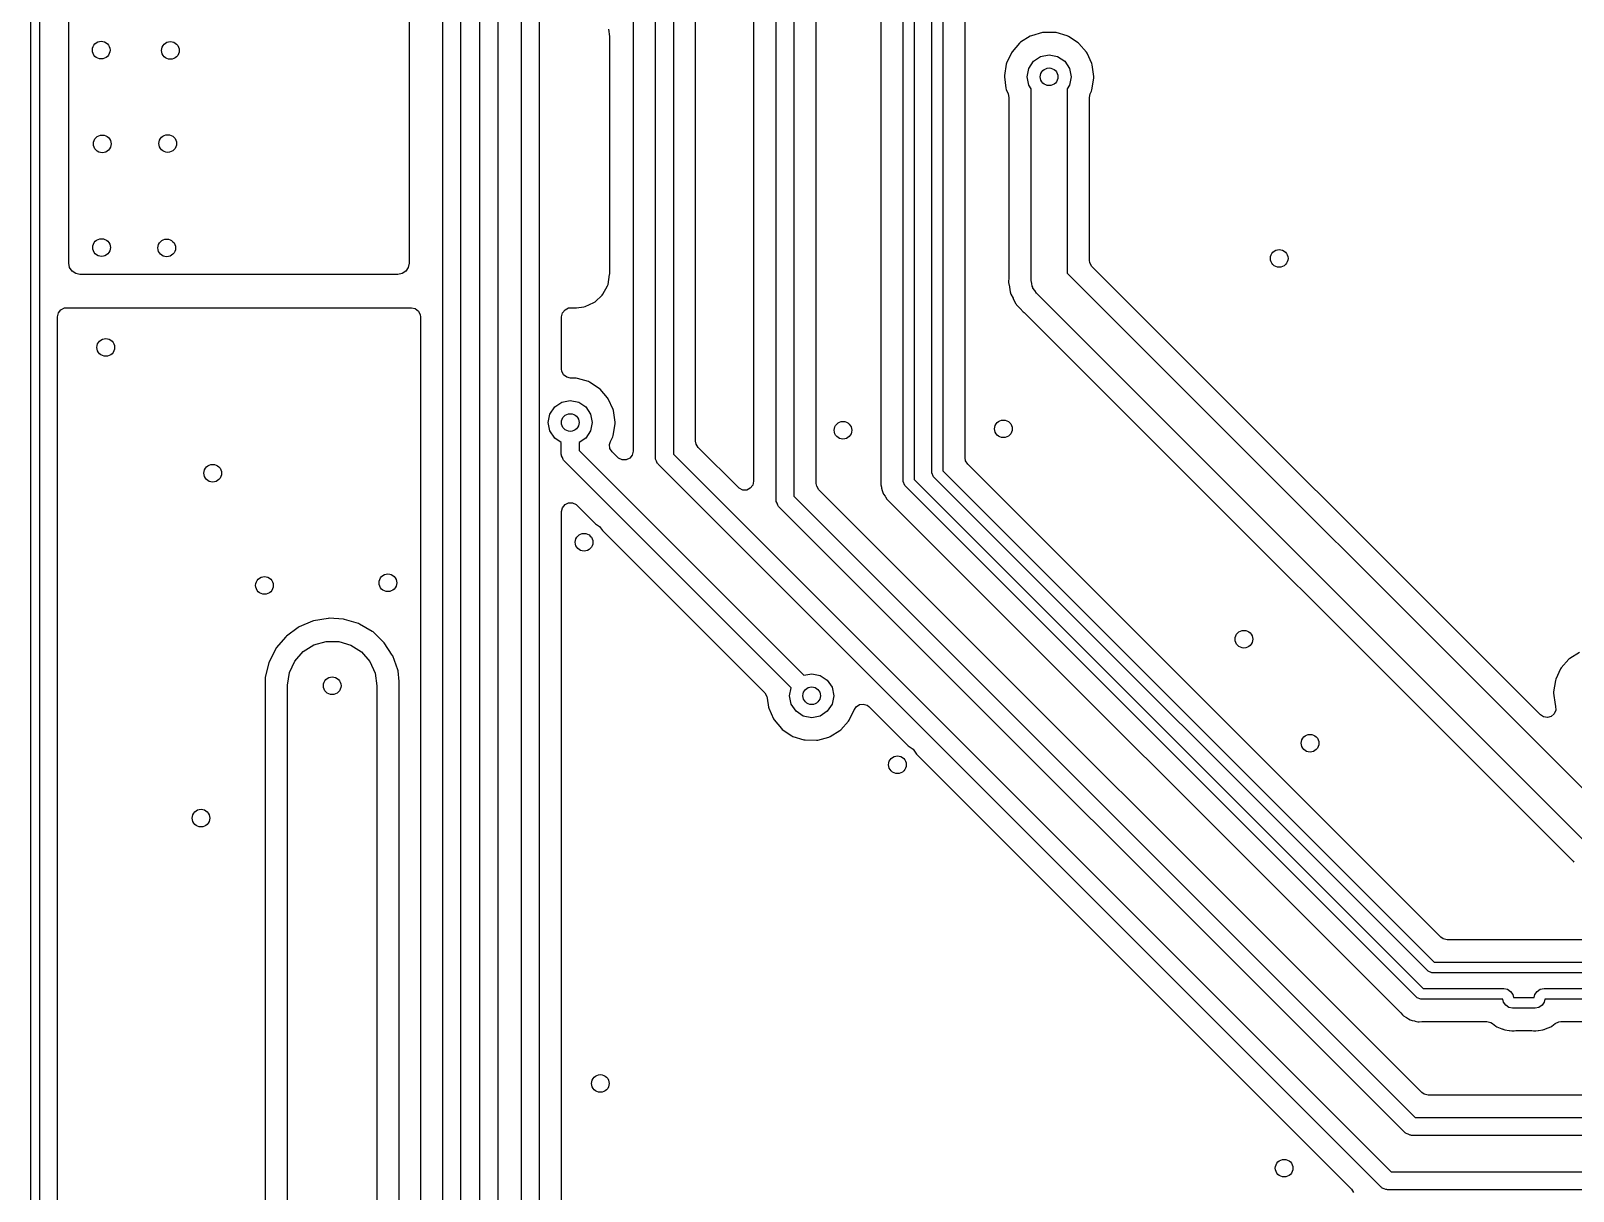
# Model space of a CAD drawing. Extents: x 0 to 4.25, y -4.33 to 0.
# Drawn here: x -0.002 to 0.687, y -3.21 to -2.691 of the extents above; entities that cross this region are included whole.
import ezdxf

# ---------------------------------------------------------------- set-up
doc = ezdxf.new("R2010")
doc.units = 0
doc.header["$MEASUREMENT"] = 0
doc.layers.add('BLACK', color=7, linetype='CONTINUOUS')

msp = doc.modelspace()

# ---------------------------------------------------------------- linework, layer by layer
at = {"layer": 'BLACK', "linetype": 'CONTINUOUS'}
for p, q in [((-0.00197, -4.33071), (-0.00197, 0)), ((0.00197, -0.00197), (0.00197, -4.32874)), ((0.01496, -2.79504), (0.01496, -1.15535)), ((0.18194, -3.44035), (0.18194, -2.25756)), ((0.16697, -2.2601), (0.16697, -2.79504)), ((0.18995, -2.25922), (0.18995, -3.4387)), ((0.1986, -3.41992), (0.1986, -2.26531)), ((0.2066, -2.26697), (0.2066, -3.41826)), ((0.2171, -3.40299), (0.2171, -2.29104)), ((0.2251, -2.29108), (0.2251, -3.40134)), ((0.40046, -2.88876), (0.40046, -2.33838)), ((0.40527, -2.33739), (0.40527, -2.88777)), ((0.41525, -2.88198), (0.41525, -2.3381)), ((0.38765, -2.89263), (0.38765, -2.43677)), ((0.39246, -2.43645), (0.39246, -2.89163)), ((0.37767, -2.4439), (0.37767, -2.89191)), ((0.3308, -2.90083), (0.3308, -2.51382)), ((0.3388, -2.51217), (0.3388, -2.89917)), ((0.34878, -2.89338), (0.34878, -2.51408)), ((0.26697, -2.58368), (0.26697, -2.87903)), ((0.27694, -2.88201), (0.27694, -2.58331)), ((0.28495, -2.58496), (0.28495, -2.88035)), ((0.29492, -2.87456), (0.29492, -2.59075)), ((0.32082, -2.66728), (0.32082, -2.89246)), ((0.25652, -2.69386), (0.25611, -2.69059)), ((0.44977, -2.69205), (0.44485, -2.69345)), ((0.45032, -2.69197), (0.44977, -2.69205)), ((0.45544, -2.692), (0.45032, -2.69197)), ((0.45598, -2.69208), (0.45544, -2.692)), ((0.46089, -2.69355), (0.45598, -2.69208)), ((0.25654, -2.6941), (0.25652, -2.69386)), ((0.25654, -2.79983), (0.25654, -2.6941)), ((0.43959, -2.69677), (0.4362, -2.70061)), ((0.44001, -2.69641), (0.43959, -2.69677)), ((0.44434, -2.69368), (0.44001, -2.69641)), ((0.44485, -2.69345), (0.44434, -2.69368)), ((0.46139, -2.69378), (0.46089, -2.69355)), ((0.46569, -2.69657), (0.46139, -2.69378)), ((0.4661, -2.69693), (0.46569, -2.69657)), ((0.46945, -2.70081), (0.4661, -2.69693)), ((0.43356, -2.70623), (0.43277, -2.71129)), ((0.43372, -2.7057), (0.43356, -2.70623)), ((0.4359, -2.70107), (0.43372, -2.7057)), ((0.4362, -2.70061), (0.4359, -2.70107)), ((0.44366, -2.70804), (0.4458, -2.70485)), ((0.4458, -2.70485), (0.44899, -2.70272)), ((0.44899, -2.70272), (0.45276, -2.70197)), ((0.45276, -2.70197), (0.45652, -2.70272)), ((0.45652, -2.70272), (0.45972, -2.70485)), ((0.45972, -2.70485), (0.46185, -2.70804)), ((0.46974, -2.70128), (0.46945, -2.70081)), ((0.47186, -2.70594), (0.46974, -2.70128)), ((0.47202, -2.70647), (0.47186, -2.70594)), ((0.47276, -2.71166), (0.47202, -2.70647)), ((0.43277, -2.71129), (0.43277, -2.71184)), ((0.43277, -2.71184), (0.43343, -2.71692)), ((0.44291, -2.71181), (0.44366, -2.70804)), ((0.44366, -2.71558), (0.44291, -2.71181)), ((0.46185, -2.70804), (0.4626, -2.71181)), ((0.4626, -2.71181), (0.46185, -2.71558)), ((0.47188, -2.71762), (0.47275, -2.71245)), ((0.47275, -2.71245), (0.47278, -2.71215)), ((0.47278, -2.71197), (0.47276, -2.71166)), ((0.47278, -2.71215), (0.47278, -2.71197)), ((0.43343, -2.71692), (0.43358, -2.71745)), ((0.43358, -2.71745), (0.43444, -2.7194)), ((0.43444, -2.7194), (0.43478, -2.72101)), ((0.44476, -2.71721), (0.44366, -2.71558)), ((0.44476, -2.80276), (0.44476, -2.71721)), ((0.46185, -2.71558), (0.46076, -2.71721)), ((0.46076, -2.71721), (0.46076, -2.79944)), ((0.47074, -2.72108), (0.47114, -2.71934)), ((0.47114, -2.71934), (0.47171, -2.71815)), ((0.47171, -2.71815), (0.47188, -2.71762)), ((0.43478, -2.72101), (0.43478, -2.80145)), ((0.47074, -2.79365), (0.47074, -2.72108)), ((0.01534, -2.79695), (0.01496, -2.79504)), ((0.16697, -2.79504), (0.16658, -2.79695)), ((0.47096, -2.79497), (0.47074, -2.79365)), ((0.47191, -2.79648), (0.47096, -2.79497)), ((0.01643, -2.79857), (0.01534, -2.79695)), ((0.01805, -2.79966), (0.01643, -2.79857)), ((0.01996, -2.80004), (0.01805, -2.79966)), ((0.16196, -2.80004), (0.01996, -2.80004)), ((0.16388, -2.79966), (0.16196, -2.80004)), ((0.1655, -2.79857), (0.16388, -2.79966)), ((0.16658, -2.79695), (0.1655, -2.79857)), ((0.25578, -2.80454), (0.25651, -2.80016)), ((0.25651, -2.80016), (0.25654, -2.79983)), ((0.43475, -2.80192), (0.43462, -2.80304)), ((0.43462, -2.80304), (0.43463, -2.80362)), ((0.43478, -2.80145), (0.43475, -2.80192)), ((0.44505, -2.80406), (0.44476, -2.80276)), ((0.46076, -2.79944), (0.70371, -3.04239)), ((0.67225, -2.99682), (0.47191, -2.79648)), ((0.25, -2.8123), (0.25314, -2.80941)), ((0.25314, -2.80941), (0.25354, -2.8089)), ((0.25354, -2.8089), (0.25557, -2.80514)), ((0.25557, -2.80514), (0.25578, -2.80454)), ((0.43463, -2.80362), (0.435, -2.80565)), ((0.435, -2.80565), (0.43503, -2.80577)), ((0.43503, -2.80577), (0.43533, -2.80781)), ((0.43533, -2.80781), (0.43543, -2.80813)), ((0.43543, -2.80813), (0.43545, -2.80821)), ((0.43545, -2.80821), (0.43548, -2.8083)), ((0.43548, -2.8083), (0.43552, -2.80842)), ((0.43552, -2.80842), (0.43555, -2.80851)), ((0.43555, -2.80851), (0.43558, -2.80859)), ((0.43558, -2.80859), (0.43569, -2.80891)), ((0.43569, -2.80891), (0.43664, -2.81074)), ((0.4452, -2.80539), (0.44505, -2.80406)), ((0.44544, -2.80578), (0.4452, -2.80539)), ((0.44555, -2.80623), (0.44544, -2.80578)), ((0.44638, -2.80727), (0.44555, -2.80623)), ((0.44709, -2.8084), (0.44638, -2.80727)), ((0.69474, -3.05605), (0.44709, -2.8084)), ((0.01036, -2.81723), (0.01147, -2.81583)), ((0.01147, -2.81583), (0.01307, -2.81506)), ((0.01307, -2.81506), (0.01396, -2.81496)), ((0.01396, -2.81496), (0.16797, -2.81496)), ((0.16797, -2.81496), (0.1697, -2.81536)), ((0.1697, -2.81536), (0.17109, -2.81647)), ((0.17109, -2.81647), (0.17186, -2.81807)), ((0.23548, -2.81723), (0.23659, -2.81583)), ((0.23659, -2.81583), (0.23819, -2.81506)), ((0.23819, -2.81506), (0.23908, -2.81496)), ((0.23908, -2.81496), (0.24145, -2.81496)), ((0.24145, -2.81496), (0.24169, -2.81495)), ((0.24169, -2.81495), (0.24496, -2.81454)), ((0.24496, -2.81454), (0.24551, -2.81439)), ((0.24551, -2.81439), (0.24946, -2.81265)), ((0.24946, -2.81265), (0.25, -2.8123)), ((0.43664, -2.81074), (0.4367, -2.81085)), ((0.4367, -2.81085), (0.43759, -2.81271)), ((0.43759, -2.81271), (0.43778, -2.81299)), ((0.43778, -2.81299), (0.43784, -2.8131)), ((0.43784, -2.8131), (0.43818, -2.81361)), ((0.43818, -2.81361), (0.43827, -2.8137)), ((0.43827, -2.8137), (0.43972, -2.81515)), ((0.43972, -2.81515), (0.43983, -2.81526)), ((0.43983, -2.81526), (0.44119, -2.81673)), ((0.44119, -2.81673), (0.4416, -2.81706)), ((0.00996, -2.81896), (0.01036, -2.81723)), ((0.00996, -4.31675), (0.00996, -2.81896)), ((0.17186, -2.81807), (0.17197, -2.81896)), ((0.17197, -2.81896), (0.17197, -3.43844)), ((0.23508, -2.81896), (0.23548, -2.81723)), ((0.23508, -2.8424), (0.23508, -2.81896)), ((0.4416, -2.81706), (0.44193, -2.81735)), ((0.44193, -2.81735), (0.68676, -3.06219)), ((0.23518, -2.84326), (0.23508, -2.8424)), ((0.23594, -2.84487), (0.23518, -2.84326)), ((0.23733, -2.84599), (0.23594, -2.84487)), ((0.23906, -2.8464), (0.23733, -2.84599)), ((0.24161, -2.84641), (0.23906, -2.8464)), ((0.24215, -2.8465), (0.24161, -2.84641)), ((0.24706, -2.84796), (0.24215, -2.8465)), ((0.24756, -2.84819), (0.24706, -2.84796)), ((0.25186, -2.85098), (0.24756, -2.84819)), ((0.25227, -2.85134), (0.25186, -2.85098)), ((0.25561, -2.85522), (0.25227, -2.85134)), ((0.23197, -2.85926), (0.23516, -2.85713)), ((0.23516, -2.85713), (0.23892, -2.85638)), ((0.23892, -2.85638), (0.24269, -2.85713)), ((0.24269, -2.85713), (0.24588, -2.85926)), ((0.25591, -2.85569), (0.25561, -2.85522)), ((0.25803, -2.86035), (0.25591, -2.85569)), ((0.22908, -2.86622), (0.22983, -2.86246)), ((0.22983, -2.86246), (0.23197, -2.85926)), ((0.24588, -2.85926), (0.24802, -2.86246)), ((0.24802, -2.86246), (0.24877, -2.86622)), ((0.25819, -2.86088), (0.25803, -2.86035)), ((0.25893, -2.86607), (0.25819, -2.86088)), ((0.22983, -2.86999), (0.22908, -2.86622)), ((0.23197, -2.87318), (0.22983, -2.86999)), ((0.24802, -2.86999), (0.24588, -2.87318)), ((0.24877, -2.86622), (0.24802, -2.86999)), ((0.25788, -2.87256), (0.25805, -2.87204)), ((0.25805, -2.87204), (0.25892, -2.86686)), ((0.25892, -2.86686), (0.25895, -2.86656)), ((0.25895, -2.86638), (0.25893, -2.86607)), ((0.25895, -2.86656), (0.25895, -2.86638)), ((0.23492, -2.87516), (0.23197, -2.87318)), ((0.23492, -2.88042), (0.23492, -2.87516)), ((0.24588, -2.87318), (0.24293, -2.87516)), ((0.24293, -2.87516), (0.24293, -2.87876)), ((0.24293, -2.87876), (0.34324, -2.97908)), ((0.25645, -2.87604), (0.25682, -2.87475)), ((0.25665, -2.87781), (0.25645, -2.87604)), ((0.2576, -2.87932), (0.25665, -2.87781)), ((0.25682, -2.87475), (0.25788, -2.87256)), ((0.29515, -2.87588), (0.29492, -2.87456)), ((0.2961, -2.87739), (0.29515, -2.87588)), ((0.31399, -2.89529), (0.2961, -2.87739)), ((0.23503, -2.88073), (0.23492, -2.88042)), ((0.23497, -2.88105), (0.23503, -2.88073)), ((0.2354, -2.88188), (0.23497, -2.88105)), ((0.23569, -2.88277), (0.2354, -2.88188)), ((0.23595, -2.88296), (0.23569, -2.88277)), ((0.2361, -2.88325), (0.23595, -2.88296)), ((0.33758, -2.98474), (0.2361, -2.88325)), ((0.26014, -2.88186), (0.2576, -2.87932)), ((0.26047, -2.88216), (0.26014, -2.88186)), ((0.26207, -2.88293), (0.26047, -2.88216)), ((0.26386, -2.88293), (0.26207, -2.88293)), ((0.26546, -2.88216), (0.26386, -2.88293)), ((0.26657, -2.88077), (0.26546, -2.88216)), ((0.26697, -2.87903), (0.26657, -2.88077)), ((0.27704, -2.88231), (0.27694, -2.88201)), ((0.27699, -2.88263), (0.27704, -2.88231)), ((0.27742, -2.88347), (0.27699, -2.88263)), ((0.27771, -2.88436), (0.27742, -2.88347)), ((0.27797, -2.88455), (0.27771, -2.88436)), ((0.27812, -2.88484), (0.27797, -2.88455)), ((0.60099, -3.20771), (0.27812, -2.88484)), ((0.28495, -2.88035), (0.60548, -3.20088)), ((0.41547, -2.8833), (0.41525, -2.88198)), ((0.41642, -2.88481), (0.41547, -2.8833)), ((0.62766, -3.09605), (0.41642, -2.88481)), ((0.32082, -2.89246), (0.32043, -2.89419)), ((0.37765, -2.89226), (0.37755, -2.89338)), ((0.37767, -2.89191), (0.37765, -2.89226)), ((0.38835, -2.89433), (0.38765, -2.89263)), ((0.39246, -2.89163), (0.61982, -3.11899)), ((0.40116, -2.89046), (0.40046, -2.88876)), ((0.622, -3.11131), (0.40116, -2.89046)), ((0.40527, -2.88777), (0.6247, -3.1072)), ((0.31433, -2.89559), (0.31399, -2.89529)), ((0.31593, -2.89636), (0.31433, -2.89559)), ((0.31771, -2.89636), (0.31593, -2.89636)), ((0.31932, -2.89559), (0.31771, -2.89636)), ((0.32043, -2.89419), (0.31932, -2.89559)), ((0.3388, -2.89917), (0.61622, -3.17659)), ((0.34901, -2.8947), (0.34878, -2.89338)), ((0.34996, -2.89621), (0.34901, -2.8947)), ((0.61919, -3.16544), (0.34996, -2.89621)), ((0.37755, -2.89338), (0.37761, -2.89406)), ((0.37761, -2.89406), (0.3779, -2.89514)), ((0.3779, -2.89514), (0.37798, -2.89548)), ((0.37798, -2.89548), (0.37817, -2.89659)), ((0.37817, -2.89659), (0.37848, -2.89742)), ((0.37848, -2.89742), (0.37885, -2.89822)), ((0.37885, -2.89822), (0.3795, -2.89915)), ((0.3795, -2.89915), (0.37968, -2.89944)), ((0.37968, -2.89944), (0.38025, -2.90042)), ((0.61712, -3.1231), (0.38835, -2.89433)), ((0.23508, -2.90601), (0.23548, -2.90427)), ((0.23508, -3.29638), (0.23508, -2.90601)), ((0.23548, -2.90427), (0.23659, -2.90288)), ((0.23659, -2.90288), (0.23819, -2.90211)), ((0.23819, -2.90211), (0.23997, -2.90211)), ((0.23997, -2.90211), (0.24158, -2.90288)), ((0.24158, -2.90288), (0.24191, -2.90318)), ((0.24191, -2.90318), (0.25026, -2.91152)), ((0.3309, -2.90113), (0.3308, -2.90083)), ((0.33085, -2.90145), (0.3309, -2.90113)), ((0.33128, -2.90229), (0.33085, -2.90145)), ((0.33157, -2.90318), (0.33128, -2.90229)), ((0.33183, -2.90337), (0.33157, -2.90318)), ((0.33198, -2.90366), (0.33183, -2.90337)), ((0.61174, -3.18342), (0.33198, -2.90366)), ((0.38025, -2.90042), (0.38068, -2.90093)), ((0.38068, -2.90093), (0.38154, -2.90166)), ((0.38154, -2.90166), (0.3818, -2.90189)), ((0.3818, -2.90189), (0.60956, -3.12965)), ((0.25026, -2.91152), (0.25205, -2.91273)), ((0.25205, -2.91273), (0.25326, -2.91452)), ((0.25326, -2.91452), (0.32574, -2.98701)), ((0.13074, -2.95368), (0.1243, -2.95478)), ((0.13119, -2.95365), (0.13074, -2.95368)), ((0.13772, -2.95406), (0.13119, -2.95365)), ((0.13816, -2.95414), (0.13772, -2.95406)), ((0.14442, -2.95603), (0.13816, -2.95414)), ((0.1122, -2.96157), (0.11187, -2.96188)), ((0.11746, -2.9577), (0.1122, -2.96157)), ((0.11785, -2.95747), (0.11746, -2.9577)), ((0.12387, -2.95491), (0.11785, -2.95747)), ((0.1243, -2.95478), (0.12387, -2.95491)), ((0.14483, -2.95621), (0.14442, -2.95603)), ((0.15048, -2.9595), (0.14483, -2.95621)), ((0.15085, -2.95977), (0.15048, -2.9595)), ((0.15559, -2.96426), (0.15085, -2.95977)), ((0.10738, -2.96723), (0.10441, -2.97306)), ((0.10763, -2.96686), (0.10738, -2.96723)), ((0.11187, -2.96188), (0.10763, -2.96686)), ((0.11964, -2.96855), (0.12443, -2.96552)), ((0.12443, -2.96552), (0.12988, -2.96396)), ((0.12988, -2.96396), (0.13556, -2.964)), ((0.13556, -2.964), (0.14099, -2.96562)), ((0.14099, -2.96562), (0.14575, -2.96871)), ((0.15588, -2.96461), (0.15559, -2.96426)), ((0.15946, -2.97007), (0.15588, -2.96461)), ((0.10425, -2.97348), (0.10269, -2.97988)), ((0.10441, -2.97306), (0.10425, -2.97348)), ((0.11347, -2.97793), (0.11588, -2.9728)), ((0.11588, -2.9728), (0.11964, -2.96855)), ((0.14575, -2.96871), (0.14945, -2.973)), ((0.14945, -2.973), (0.1518, -2.97817)), ((0.15967, -2.97048), (0.15946, -2.97007)), ((0.1619, -2.97662), (0.15967, -2.97048)), ((0.68487, -2.97197), (0.68148, -2.9758)), ((0.68529, -2.97161), (0.68487, -2.97197)), ((0.68962, -2.96888), (0.68529, -2.97161)), ((0.10263, -2.98022), (0.10262, -2.98043)), ((0.10262, -2.98043), (0.10262, -2.98055)), ((0.10262, -2.98055), (0.10262, -3.50427)), ((0.10269, -2.97988), (0.10263, -2.98022)), ((0.1126, -2.98354), (0.11347, -2.97793)), ((0.1518, -2.97817), (0.1526, -2.98378)), ((0.162, -2.97706), (0.1619, -2.97662)), ((0.16257, -2.98192), (0.162, -2.97706)), ((0.16258, -2.98214), (0.16257, -2.98192)), ((0.16258, -3.49278), (0.16258, -2.98214)), ((0.34324, -2.97908), (0.34673, -2.97839)), ((0.34673, -2.97839), (0.3505, -2.97914)), ((0.3505, -2.97914), (0.35369, -2.98127)), ((0.35369, -2.98127), (0.35583, -2.98446)), ((0.67884, -2.98143), (0.67805, -2.98649)), ((0.679, -2.9809), (0.67884, -2.98143)), ((0.68117, -2.97627), (0.679, -2.9809)), ((0.68148, -2.9758), (0.68117, -2.97627)), ((0.1126, -2.98378), (0.1126, -2.98354)), ((0.1126, -3.50685), (0.1126, -2.98378)), ((0.1526, -2.98378), (0.1526, -3.49857)), ((0.32574, -2.98701), (0.32669, -2.98852)), ((0.32669, -2.98852), (0.32688, -2.98932)), ((0.33689, -2.98823), (0.33758, -2.98474)), ((0.33764, -2.99199), (0.33689, -2.98823)), ((0.35583, -2.98446), (0.35657, -2.98823)), ((0.35657, -2.98823), (0.35583, -2.99199)), ((0.67805, -2.98649), (0.67804, -2.98704)), ((0.67804, -2.98704), (0.67871, -2.99212)), ((0.32688, -2.98932), (0.32741, -2.99334)), ((0.32741, -2.99334), (0.32756, -2.99387)), ((0.32756, -2.99387), (0.32962, -2.99856)), ((0.33977, -2.99519), (0.33764, -2.99199)), ((0.34297, -2.99732), (0.33977, -2.99519)), ((0.35369, -2.99519), (0.3505, -2.99732)), ((0.35583, -2.99199), (0.35369, -2.99519)), ((0.36346, -2.99918), (0.36581, -2.99431)), ((0.36581, -2.99431), (0.36587, -2.99434)), ((0.36587, -2.99434), (0.36654, -2.99319)), ((0.36654, -2.99319), (0.36802, -2.9922)), ((0.36802, -2.9922), (0.36979, -2.99196)), ((0.36979, -2.99196), (0.37148, -2.9925)), ((0.37148, -2.9925), (0.37228, -2.99311)), ((0.37228, -2.99311), (0.38978, -3.01061)), ((0.67902, -2.99469), (0.67832, -2.99633)), ((0.67871, -2.99212), (0.67893, -2.99292)), ((0.67893, -2.99292), (0.67902, -2.99469)), ((0.32962, -2.99856), (0.32991, -2.99903)), ((0.32991, -2.99903), (0.3332, -3.00294)), ((0.3332, -3.00294), (0.33362, -3.00331)), ((0.34673, -2.99807), (0.34297, -2.99732)), ((0.3505, -2.99732), (0.34673, -2.99807)), ((0.35971, -3.00343), (0.36315, -2.99963)), ((0.36315, -2.99963), (0.36346, -2.99918)), ((0.67352, -2.99767), (0.67225, -2.99682)), ((0.67527, -2.99799), (0.67352, -2.99767)), ((0.67698, -2.99751), (0.67527, -2.99799)), ((0.67832, -2.99633), (0.67698, -2.99751)), ((0.33362, -3.00331), (0.33788, -3.00615)), ((0.33788, -3.00615), (0.33838, -3.00639)), ((0.33838, -3.00639), (0.34326, -3.00791)), ((0.34326, -3.00791), (0.34381, -3.008)), ((0.34381, -3.008), (0.34893, -3.0081)), ((0.34893, -3.0081), (0.34948, -3.00803)), ((0.34948, -3.00803), (0.35442, -3.00668)), ((0.35442, -3.00668), (0.35492, -3.00646)), ((0.35492, -3.00646), (0.35929, -3.00378)), ((0.35929, -3.00378), (0.35971, -3.00343)), ((0.38978, -3.01061), (0.392, -3.0121)), ((0.392, -3.0121), (0.39348, -3.01432)), ((0.39348, -3.01432), (0.58782, -3.20865)), ((0.68676, -3.06219), (0.68707, -3.06254)), ((0.62875, -3.09682), (0.62766, -3.09605)), ((0.63049, -3.09722), (0.62875, -3.09682)), ((2.17382, -3.09722), (0.63049, -3.09722)), ((0.6237, -3.11201), (0.622, -3.11131)), ((2.17353, -3.11201), (0.6237, -3.11201)), ((0.6247, -3.1072), (2.17453, -3.1072)), ((0.61982, -3.11899), (0.65577, -3.11899)), ((0.65577, -3.11899), (0.65745, -3.11933)), ((0.65745, -3.11933), (0.65888, -3.12028)), ((0.67065, -3.12028), (0.67208, -3.11933)), ((0.67208, -3.11933), (0.67377, -3.11899)), ((0.67377, -3.11899), (1.83963, -3.11899)), ((0.61882, -3.1238), (0.61712, -3.1231)), ((0.65544, -3.1238), (0.61882, -3.1238)), ((0.6557, -3.12508), (0.65544, -3.1238)), ((0.65665, -3.12651), (0.6557, -3.12508)), ((0.65808, -3.12747), (0.65665, -3.12651)), ((0.65888, -3.12028), (0.65984, -3.12171)), ((0.65984, -3.12171), (0.66009, -3.12299)), ((0.66009, -3.12299), (0.66944, -3.12299)), ((0.66944, -3.12299), (0.6697, -3.12171)), ((0.6697, -3.12171), (0.67065, -3.12028)), ((0.67288, -3.12651), (0.67145, -3.12747)), ((0.67384, -3.12508), (0.67288, -3.12651)), ((0.67409, -3.1238), (0.67384, -3.12508)), ((1.83923, -3.1238), (0.67409, -3.1238)), ((0.60956, -3.12965), (0.60979, -3.12991)), ((0.60979, -3.12991), (0.61052, -3.13077)), ((0.61052, -3.13077), (0.61103, -3.1312)), ((0.61103, -3.1312), (0.61201, -3.13177)), ((0.61201, -3.13177), (0.6123, -3.13195)), ((0.6123, -3.13195), (0.61322, -3.1326)), ((0.61322, -3.1326), (0.61403, -3.13297)), ((0.61403, -3.13297), (0.61486, -3.13327)), ((0.61486, -3.13327), (0.61596, -3.13347)), ((0.61596, -3.13347), (0.6163, -3.13355)), ((0.6163, -3.13355), (0.61739, -3.13384)), ((0.61807, -3.1339), (0.61919, -3.1338)), ((0.61919, -3.1338), (0.61953, -3.13378)), ((0.61953, -3.13378), (0.64831, -3.13378)), ((0.64831, -3.13378), (0.65005, -3.13418)), ((0.65977, -3.1278), (0.65808, -3.12747)), ((0.66977, -3.1278), (0.65977, -3.1278)), ((0.67145, -3.12747), (0.66977, -3.1278)), ((0.68041, -3.13387), (0.68122, -3.13378)), ((0.68122, -3.13378), (1.83226, -3.13378)), ((0.61739, -3.13384), (0.61807, -3.1339)), ((0.65005, -3.13418), (0.65075, -3.13461)), ((0.65075, -3.13461), (0.65231, -3.13581)), ((0.65231, -3.13581), (0.65275, -3.13606)), ((0.65275, -3.13606), (0.65501, -3.137)), ((0.65501, -3.137), (0.65513, -3.13703)), ((0.65513, -3.13703), (0.65544, -3.13714)), ((0.65544, -3.13714), (0.65559, -3.13724)), ((0.65559, -3.13724), (0.65559, -3.13724)), ((0.65559, -3.13724), (0.65578, -3.13731)), ((0.65578, -3.13731), (0.65627, -3.13745)), ((0.65627, -3.13745), (0.65818, -3.1377)), ((0.65818, -3.1377), (0.65836, -3.13772)), ((0.65836, -3.13772), (0.65943, -3.13791)), ((0.65943, -3.13791), (0.66011, -3.13791)), ((0.66011, -3.13791), (0.66051, -3.13784)), ((0.66051, -3.13784), (0.6612, -3.13778)), ((0.6612, -3.13778), (0.66834, -3.13778)), ((0.66834, -3.13778), (0.66903, -3.13784)), ((0.66903, -3.13784), (0.66943, -3.13791)), ((0.66943, -3.13791), (0.67011, -3.13791)), ((0.67011, -3.13791), (0.67118, -3.13772)), ((0.67118, -3.13772), (0.67135, -3.1377)), ((0.67135, -3.1377), (0.67327, -3.13745)), ((0.67327, -3.13745), (0.67376, -3.13731)), ((0.67376, -3.13731), (0.67379, -3.1373)), ((0.67379, -3.1373), (0.67409, -3.13714)), ((0.67409, -3.13714), (0.6744, -3.13703)), ((0.6744, -3.13703), (0.67446, -3.13702)), ((0.67446, -3.13702), (0.67678, -3.13606)), ((0.67678, -3.13606), (0.67723, -3.13581)), ((0.67723, -3.13581), (0.67879, -3.13461)), ((0.67879, -3.13461), (0.68041, -3.13387)), ((0.62028, -3.16621), (0.61919, -3.16544)), ((0.62201, -3.16661), (0.62028, -3.16621)), ((1.51124, -3.16661), (0.62201, -3.16661)), ((0.61622, -3.17659), (1.51161, -3.17659)), ((0.61203, -3.18357), (0.61174, -3.18342)), ((0.61222, -3.18383), (0.61203, -3.18357)), ((0.61311, -3.18412), (0.61222, -3.18383)), ((0.61394, -3.18454), (0.61311, -3.18412)), ((0.61426, -3.18449), (0.61394, -3.18454)), ((0.61457, -3.18459), (0.61426, -3.18449)), ((1.50996, -3.18459), (0.61457, -3.18459)), ((0.60548, -3.20088), (1.06032, -3.20088)), ((0.58782, -3.20865), (0.58876, -3.21016)), ((0.60128, -3.20786), (0.60099, -3.20771)), ((0.60147, -3.20812), (0.60128, -3.20786)), ((0.60236, -3.20841), (0.60147, -3.20812)), ((0.60319, -3.20883), (0.60236, -3.20841)), ((0.60351, -3.20878), (0.60319, -3.20883)), ((0.60382, -3.20888), (0.60351, -3.20878)), ((1.05632, -3.20888), (0.60382, -3.20888))]:
    msp.add_line(p, q, dxfattribs=at)
at = {"layer": 'BLACK'}
for centre in [(0.02945, -2.69988), (0.06035, -2.70004), (0.45276, -2.71181), (0.02992, -2.74177), (0.05917, -2.74161), (0.02961, -2.78807), (0.0587, -2.78823), (0.55551, -2.79291), (0.0315, -2.83268), (0.23892, -2.86622), (0.43235, -2.86904), (0.36071, -2.86969), (0.07925, -2.88886), (0.24509, -2.91969), (0.15748, -2.9378), (0.10236, -2.93898), (0.53976, -2.96299), (0.1326, -2.98378), (0.34673, -2.98823), (0.56929, -3.00945), (0.38504, -3.01906), (0.07402, -3.04291), (0.25236, -3.16142), (0.55772, -3.19925)]:
    msp.add_circle(centre, 0.00394, dxfattribs=at)

doc.saveas('drawing.dxf')
